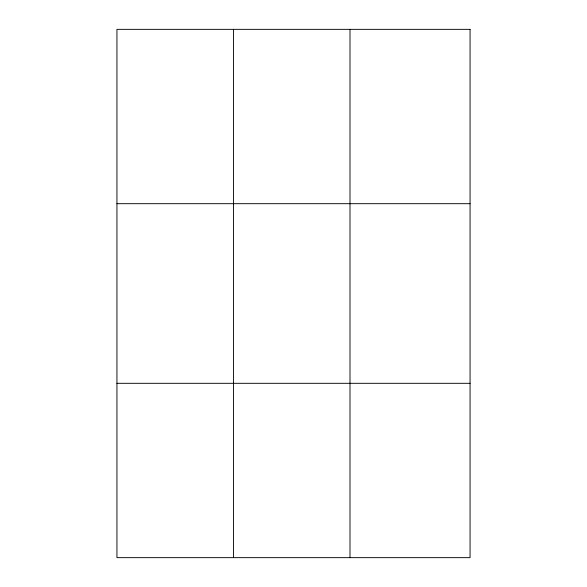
<?xml version="1.0" encoding="UTF-8"?>
<svg xmlns="http://www.w3.org/2000/svg" width="587" height="587" viewBox="0 0 587 587"><rect width="100%" height="100%" fill="white"/><g stroke="black" fill="none" stroke-linecap="round" stroke-linejoin="round"><path stroke-width="0.88" d="M233.472 29.35L233.472 557.65M349.999 29.35L349.999 557.65M116.938 203.689L470.062 203.689M116.938 383.311L470.062 383.311M470.062 29.35L470.062 557.65L116.938 557.65L116.938 29.35L470.062 29.35"/></g></svg>
